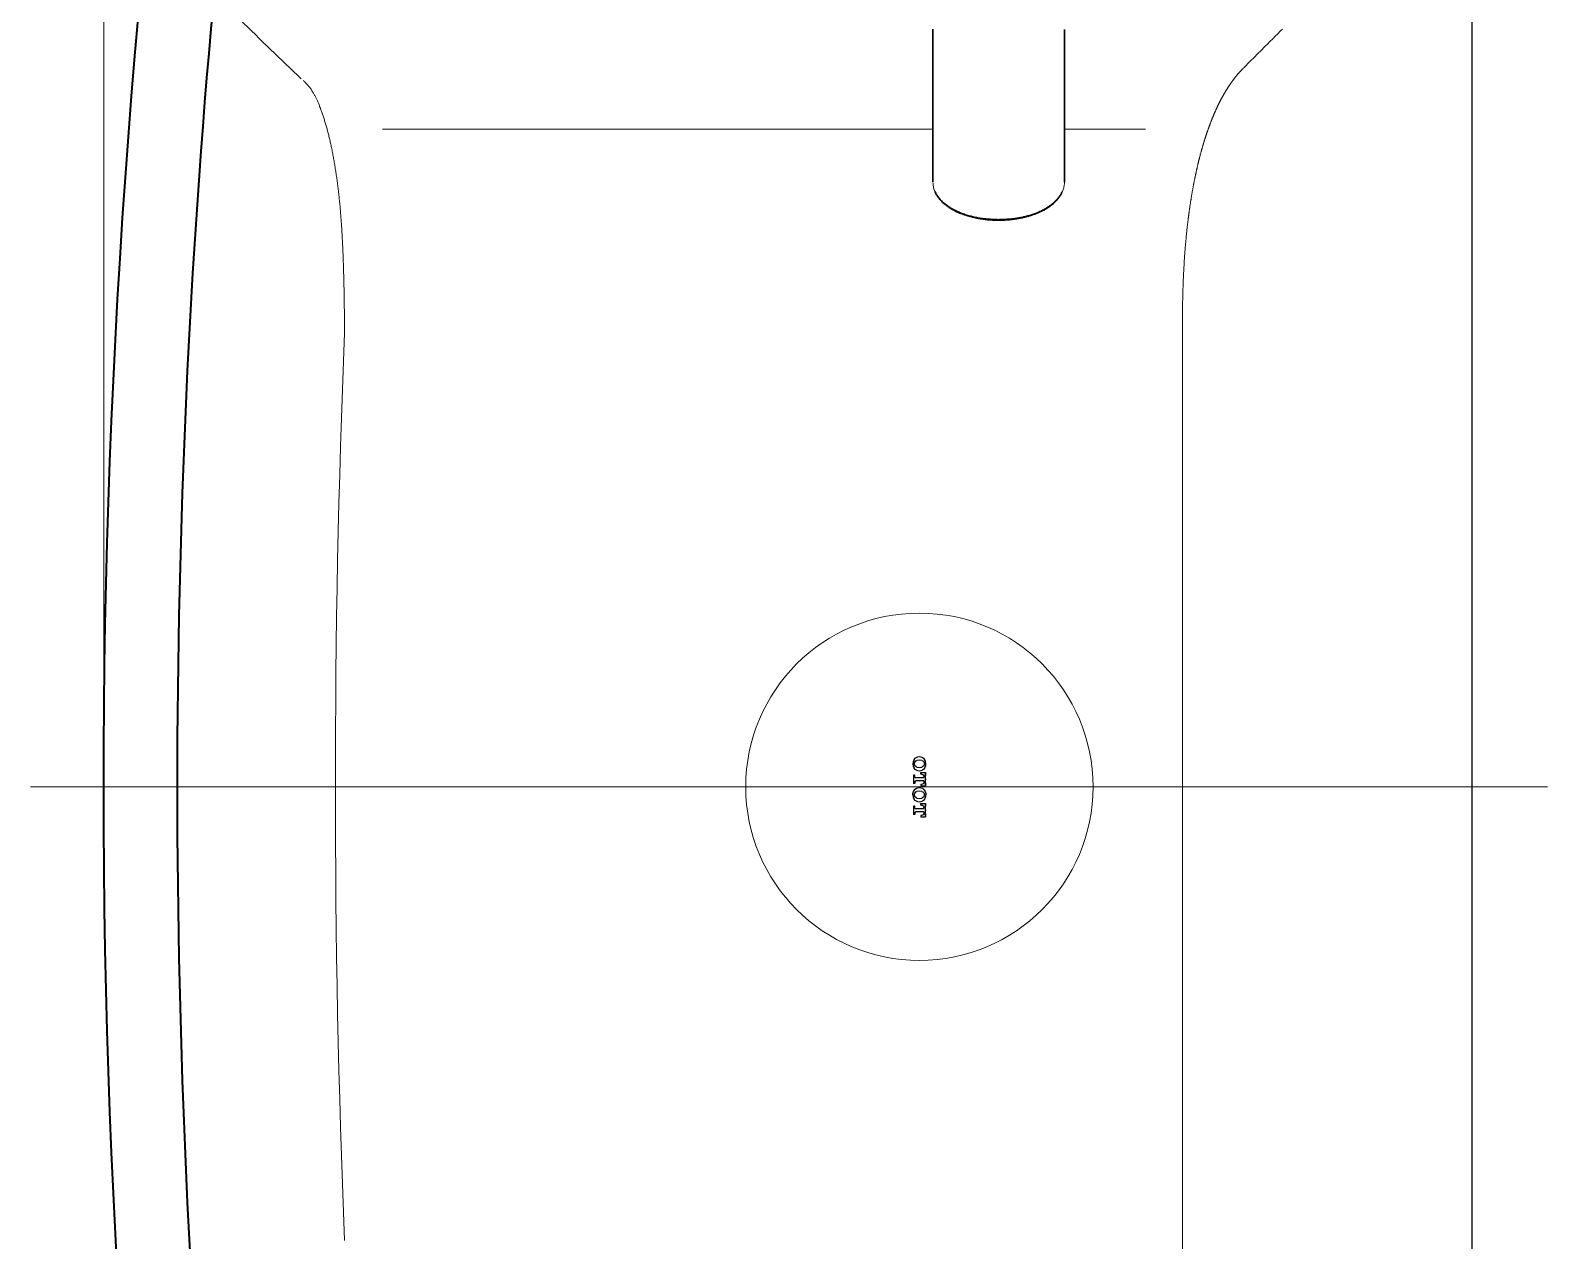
# Model space of a CAD drawing. Header units: millimetres. Extents: x -9564 to 494436, y -140371 to 4257.
# Drawn here: x 9117.9 to 9406.2, y -4278 to -4048 of the extents above; entities that cross this region are included whole.
import ezdxf

# ---------------------------------------------------------------- set-up
doc = ezdxf.new("R2010")
doc.units = ezdxf.units.MM
doc.header["$MEASUREMENT"] = 0
doc.linetypes.add('CENTER', pattern=[50.8, 31.75, -6.35, 6.35, -6.35])
for name, color, linetype, lineweight in [('BODY', 7, 'Continuous', 40), ('BODY2', 7, 'Continuous', 15), ('CENTER', 9, 'CENTER', 0), ('Dimensi', 252, 'Continuous', 9), ('FITTING', 7, 'Continuous', 13), ('FITTING2', 7, 'Continuous', 30)]:
    doc.layers.add(name, color=color, linetype=linetype, lineweight=lineweight)

# ---------------------------------------------------------------- blocks, each defined once
blk = doc.blocks.new('A$Cbe85e2cb')
for points in [[(0.24927, 0.11912), (0.24927, 0.11825)], [(0.24956, 0.11912), (0.24927, 0.11912)], [(0.24927, 0.11825), (0.25181, 0.11825)], [(0.24984, 0.11825), (0.24927, 0.11825)], [(0.24956, 0.11902), (0.24956, 0.11912)], [(0.24974, 0.12026), (0.24974, 0.12055)], [(0.25134, 0.12055), (0.24974, 0.12055)], [(0.25008, 0.12026), (0.24974, 0.12026)], [(0.25025, 0.11854), (0.25004, 0.11854)], [(0.25025, 0.11854), (0.25025, 0.12008)], [(0.25063, 0.11825), (0.25045, 0.11825)], [(0.25082, 0.11854), (0.25082, 0.12008)], [(0.25082, 0.11854), (0.25104, 0.11854)], [(0.251, 0.12026), (0.25134, 0.12026)], [(0.25181, 0.11825), (0.25124, 0.11825)], [(0.25134, 0.12026), (0.25134, 0.12055)], [(0.25152, 0.11902), (0.25152, 0.11912)], [(0.25152, 0.11912), (0.25181, 0.11912)], [(0.25181, 0.11912), (0.25181, 0.11825)], [(0.25299, 0.12057), (0.25264, 0.1204)], [(0.25264, 0.1184), (0.2531, 0.1182)], [(0.25284, 0.11989), (0.25277, 0.11933)], [(0.25277, 0.11933), (0.25284, 0.11891)], [(0.25348, 0.12065), (0.25299, 0.12057)], [(0.25419, 0.11942), (0.25412, 0.11989)], [(0.25412, 0.11891), (0.25419, 0.11942)], [(0.25515, 0.11912), (0.25515, 0.11825)], [(0.25544, 0.11912), (0.25515, 0.11912)], [(0.25515, 0.11825), (0.25769, 0.11825)], [(0.25572, 0.11825), (0.25515, 0.11825)], [(0.25544, 0.11902), (0.25544, 0.11912)], [(0.25562, 0.12026), (0.25562, 0.12055)], [(0.25722, 0.12055), (0.25562, 0.12055)], [(0.25596, 0.12026), (0.25562, 0.12026)], [(0.25614, 0.11854), (0.25592, 0.11854)], [(0.25614, 0.11854), (0.25614, 0.12008)], [(0.25651, 0.11825), (0.25633, 0.11825)], [(0.2567, 0.11854), (0.2567, 0.12008)], [(0.2567, 0.11854), (0.25692, 0.11854)], [(0.25688, 0.12026), (0.25722, 0.12026)], [(0.25769, 0.11825), (0.25712, 0.11825)], [(0.25722, 0.12026), (0.25722, 0.12055)], [(0.2574, 0.11902), (0.2574, 0.11912)], [(0.2574, 0.11912), (0.25769, 0.11912)], [(0.25769, 0.11912), (0.25769, 0.11825)], [(0.25887, 0.12056), (0.25853, 0.1204)], [(0.25853, 0.1184), (0.25898, 0.1182)], [(0.25873, 0.11989), (0.25865, 0.11936)], [(0.25865, 0.11936), (0.25873, 0.11891)], [(0.25936, 0.12065), (0.25887, 0.12056)], [(0.25974, 0.1206), (0.25936, 0.12065)], [(0.25936, 0.11815), (0.25986, 0.11824)], [(0.2602, 0.1204), (0.25974, 0.1206)], [(0.25986, 0.11824), (0.2602, 0.1184)], [(0.26007, 0.11944), (0.26, 0.11989)], [(0.26, 0.11891), (0.26007, 0.11944)], [(0.2531, 0.1182), (0.25348, 0.11815)], [(0.25898, 0.1182), (0.25936, 0.11815)]]:
    blk.add_lwpolyline(points)
for points in [[(0.25004, 0.11854, -0.414214), (0.24956, 0.11902)], [(0.25008, 0.12026, -0.414214), (0.25025, 0.12008)], [(0.25082, 0.12008, -0.414214), (0.251, 0.12026)], [(0.25152, 0.11902, -0.414214), (0.25104, 0.11854)], [(0.25264, 0.1184, -0.536567), (0.25264, 0.1204)], [(0.25284, 0.11989, -0.727923), (0.25412, 0.11989)], [(0.25412, 0.11891, -0.727923), (0.25284, 0.11891)], [(0.25348, 0.12065, -0.149074), (0.25432, 0.1204)], [(0.25432, 0.1184, -0.149074), (0.25348, 0.11815)], [(0.25432, 0.1204, -0.536567), (0.25432, 0.1184)], [(0.25592, 0.11854, -0.414214), (0.25544, 0.11902)], [(0.25596, 0.12026, -0.414214), (0.25614, 0.12008)], [(0.2567, 0.12008, -0.414214), (0.25688, 0.12026)], [(0.2574, 0.11902, -0.414214), (0.25692, 0.11854)], [(0.25853, 0.1184, -0.536567), (0.25853, 0.1204)], [(0.25873, 0.11989, -0.727923), (0.26, 0.11989)], [(0.26, 0.11891, -0.727923), (0.25873, 0.11891)], [(0.2602, 0.1204, -0.536567), (0.2602, 0.1184)]]:
    blk.add_lwpolyline(points, format="xyb")
at = {"layer": 'BODY'}
for points in [[(0.00849, 0.25572, -0.075788), (0.50151, 0.25572)], [(0.10636, 0.25357, -0.045928), (0.40364, 0.25357)]]:
    blk.add_lwpolyline(points, format="xyb", dxfattribs=at)
at = {"layer": 'BODY2'}
for points in [[(0.38954, 0.23688), (0.39024, 0.23761), (0.39093, 0.23834), (0.39163, 0.23906), (0.39233, 0.23979), (0.39303, 0.24052), (0.39373, 0.24125), (0.39443, 0.24197), (0.39513, 0.2427), (0.39583, 0.24343), (0.39653, 0.24415), (0.39723, 0.24488), (0.39793, 0.2456), (0.39863, 0.24633), (0.39933, 0.24706), (0.40002, 0.24778), (0.40072, 0.24851), (0.40142, 0.24923), (0.40212, 0.24996), (0.40282, 0.25068), (0.40352, 0.25141), (0.40422, 0.25213), (0.40492, 0.25285), (0.40562, 0.25358)], [(0.38922, 0.23649), (0.38913, 0.2364), (0.38904, 0.23631), (0.38896, 0.23623), (0.38889, 0.23615), (0.38882, 0.23608), (0.38874, 0.23601), (0.38867, 0.23594), (0.3886, 0.23587), (0.38852, 0.2358), (0.38845, 0.23574), (0.38838, 0.23567), (0.38831, 0.23561), (0.38824, 0.23555), (0.38817, 0.23549), (0.3881, 0.23543), (0.38803, 0.23537), (0.38795, 0.23531), (0.38787, 0.23526), (0.3878, 0.2352), (0.38772, 0.23514), (0.38763, 0.23508), (0.38755, 0.23502), (0.38746, 0.23496), (0.38737, 0.2349), (0.38728, 0.23485), (0.38719, 0.23479), (0.38709, 0.23473), (0.387, 0.23467), (0.38689, 0.23461), (0.38679, 0.23455), (0.38668, 0.23449), (0.38657, 0.23443), (0.38646, 0.23436), (0.38635, 0.2343), (0.38623, 0.23424), (0.38611, 0.23418), (0.38598, 0.23412), (0.38586, 0.23406), (0.38573, 0.23399), (0.3856, 0.23393), (0.38546, 0.23387), (0.38533, 0.23381), (0.38519, 0.23375), (0.38505, 0.23368), (0.3849, 0.23362), (0.38476, 0.23356), (0.38461, 0.2335), (0.38446, 0.23344), (0.3843, 0.23338), (0.38415, 0.23332), (0.38399, 0.23325), (0.38383, 0.23319), (0.38367, 0.23313), (0.3835, 0.23307), (0.38334, 0.23301), (0.38317, 0.23295), (0.383, 0.23289), (0.38283, 0.23283), (0.38265, 0.23277), (0.38248, 0.23272), (0.3823, 0.23266), (0.38212, 0.2326), (0.38194, 0.23254), (0.38175, 0.23248), (0.38157, 0.23243), (0.38138, 0.23237), (0.38119, 0.23231), (0.381, 0.23226), (0.38081, 0.2322), (0.38062, 0.23214), (0.38042, 0.23209), (0.38023, 0.23204), (0.38003, 0.23198), (0.37983, 0.23193), (0.37963, 0.23187), (0.37942, 0.23182), (0.37922, 0.23177), (0.37901, 0.23172), (0.37881, 0.23166), (0.3786, 0.23161), (0.37839, 0.23156), (0.37818, 0.23151), (0.37796, 0.23146), (0.37775, 0.23141), (0.37753, 0.23136), (0.37732, 0.23131), (0.3771, 0.23126), (0.37688, 0.23122), (0.37666, 0.23117), (0.37644, 0.23112), (0.37622, 0.23108), (0.37599, 0.23103), (0.37577, 0.23099), (0.37554, 0.23094), (0.37531, 0.2309), (0.37508, 0.23085), (0.37485, 0.23081), (0.37462, 0.23076), (0.37439, 0.23072), (0.37416, 0.23068), (0.37392, 0.23064), (0.37369, 0.2306), (0.37345, 0.23056), (0.37321, 0.23052), (0.37297, 0.23048), (0.37273, 0.23044), (0.37249, 0.2304), (0.37225, 0.23036), (0.37201, 0.23032), (0.37176, 0.23028), (0.37152, 0.23025), (0.37127, 0.23021), (0.37102, 0.23018), (0.37077, 0.23014), (0.37052, 0.23011), (0.37027, 0.23007), (0.37002, 0.23004), (0.36977, 0.23), (0.36951, 0.22997), (0.36926, 0.22994), (0.369, 0.22991), (0.36875, 0.22988), (0.36849, 0.22984), (0.36823, 0.22981), (0.36797, 0.22978), (0.36771, 0.22975), (0.36745, 0.22973), (0.36719, 0.2297), (0.36692, 0.22967), (0.36666, 0.22964), (0.36639, 0.22961), (0.36613, 0.22959), (0.36586, 0.22956), (0.36559, 0.22954), (0.36532, 0.22951), (0.36505, 0.22949), (0.36478, 0.22946), (0.36451, 0.22944), (0.36423, 0.22941), (0.36396, 0.22939), (0.36369, 0.22937), (0.36341, 0.22935), (0.36313, 0.22933), (0.36286, 0.22931), (0.36258, 0.22928), (0.3623, 0.22926), (0.36202, 0.22924), (0.36174, 0.22923), (0.36145, 0.22921), (0.36117, 0.22919), (0.36089, 0.22917), (0.3606, 0.22915), (0.36032, 0.22914), (0.36003, 0.22912), (0.35974, 0.2291), (0.35945, 0.22909), (0.35916, 0.22907), (0.35887, 0.22906), (0.35858, 0.22904), (0.35829, 0.22903), (0.358, 0.22901), (0.3577, 0.229), (0.35741, 0.22899), (0.35711, 0.22897), (0.35681, 0.22896), (0.35652, 0.22895), (0.35622, 0.22894), (0.35592, 0.22892), (0.35562, 0.22891), (0.35532, 0.2289), (0.35502, 0.22889), (0.35472, 0.22888), (0.35441, 0.22887), (0.35411, 0.22886), (0.3538, 0.22885), (0.3535, 0.22884), (0.35319, 0.22883), (0.35289, 0.22882), (0.35258, 0.22882), (0.35227, 0.22881), (0.35196, 0.2288), (0.35165, 0.22879), (0.35134, 0.22878), (0.35103, 0.22878), (0.35072, 0.22877), (0.35041, 0.22876), (0.3501, 0.22876), (0.34978, 0.22875), (0.34947, 0.22874), (0.34916, 0.22874), (0.34884, 0.22873), (0.34853, 0.22873), (0.34821, 0.22872), (0.3479, 0.22872), (0.34758, 0.22871), (0.34727, 0.22871), (0.34695, 0.2287), (0.34663, 0.2287), (0.34632, 0.22869), (0.346, 0.22869), (0.34568, 0.22868), (0.34537, 0.22868), (0.34505, 0.22868), (0.34473, 0.22867), (0.34442, 0.22867), (0.3441, 0.22867), (0.34378, 0.22867), (0.34347, 0.22866), (0.34315, 0.22866), (0.34283, 0.22866), (0.34252, 0.22866), (0.3422, 0.22866), (0.34189, 0.22866), (0.34157, 0.22865), (0.34125, 0.22865)], [(0.38, 0.22141), (0.38, 0.11684)], [(0.38, 0.09184), (0.38, 0.0764)], [(0.16447, 0.06939), (0.34553, 0.06939)], [(0.39898, 0.05042), (0.39871, 0.05069), (0.39844, 0.05096), (0.39817, 0.05123), (0.39803, 0.05137), (0.3979, 0.0515), (0.39776, 0.05164), (0.39762, 0.05178), (0.39749, 0.05191), (0.39735, 0.05205), (0.39722, 0.05218), (0.39708, 0.05232), (0.39695, 0.05245), (0.39681, 0.05259), (0.39668, 0.05272), (0.39654, 0.05286), (0.39641, 0.05299), (0.39627, 0.05313), (0.39614, 0.05326), (0.39601, 0.05339), (0.39587, 0.05353), (0.39574, 0.05366), (0.3956, 0.0538), (0.39547, 0.05393), (0.39534, 0.05406), (0.3952, 0.0542), (0.39507, 0.05433), (0.39493, 0.05447), (0.3948, 0.0546), (0.39467, 0.05473), (0.39453, 0.05487), (0.3944, 0.055), (0.39427, 0.05513), (0.39414, 0.05526), (0.394, 0.0554), (0.39387, 0.05553), (0.39374, 0.05566), (0.3936, 0.0558), (0.39347, 0.05593), (0.39334, 0.05606), (0.39321, 0.05619), (0.39308, 0.05632), (0.39294, 0.05646), (0.39281, 0.05659), (0.39268, 0.05672), (0.39255, 0.05685), (0.39242, 0.05698), (0.39229, 0.05711), (0.39215, 0.05725), (0.39202, 0.05738), (0.39189, 0.05751), (0.39176, 0.05764), (0.39163, 0.05777), (0.3916, 0.0578), (0.39159, 0.05781), (0.39159, 0.05781), (0.39158, 0.05782), (0.39158, 0.05782), (0.39157, 0.05783), (0.39157, 0.05783), (0.39156, 0.05784), (0.39156, 0.05784), (0.39155, 0.05785), (0.39154, 0.05786), (0.39153, 0.05787), (0.39152, 0.05788), (0.39151, 0.05789), (0.3915, 0.0579), (0.39149, 0.05791), (0.39148, 0.05792), (0.39144, 0.05796), (0.39139, 0.05801), (0.39135, 0.05805), (0.3913, 0.05809), (0.39126, 0.05814), (0.39121, 0.05818), (0.39117, 0.05822), (0.39112, 0.05826), (0.39108, 0.05831), (0.39103, 0.05835), (0.39099, 0.05839), (0.39094, 0.05843), (0.39089, 0.05847), (0.39085, 0.05852), (0.3908, 0.05856), (0.39075, 0.0586), (0.39071, 0.05864), (0.39066, 0.05868), (0.39061, 0.05872), (0.39057, 0.05876), (0.39052, 0.05881), (0.39047, 0.05885), (0.39042, 0.05889), (0.39038, 0.05893), (0.39033, 0.05897), (0.39028, 0.05901), (0.39023, 0.05905), (0.39018, 0.05909), (0.39013, 0.05913), (0.39008, 0.05917), (0.39003, 0.05921), (0.38999, 0.05925), (0.38994, 0.05929), (0.38989, 0.05933), (0.38984, 0.05937), (0.38979, 0.05941), (0.38974, 0.05945), (0.38969, 0.05948), (0.38964, 0.05952), (0.38959, 0.05956), (0.38954, 0.0596), (0.38948, 0.05964), (0.38943, 0.05968), (0.38938, 0.05972), (0.38933, 0.05976), (0.38928, 0.05979), (0.38923, 0.05983), (0.38918, 0.05987), (0.38912, 0.05991), (0.38907, 0.05995), (0.38902, 0.05998), (0.38897, 0.06002), (0.38892, 0.06006), (0.38886, 0.0601), (0.38881, 0.06013), (0.38876, 0.06017), (0.3887, 0.06021), (0.38865, 0.06025), (0.3886, 0.06028), (0.38854, 0.06032), (0.38849, 0.06036), (0.38844, 0.06039), (0.38838, 0.06043), (0.38833, 0.06047), (0.38827, 0.0605), (0.38822, 0.06054), (0.38816, 0.06057), (0.38811, 0.06061), (0.38805, 0.06065), (0.388, 0.06068), (0.38794, 0.06072), (0.38789, 0.06075), (0.38783, 0.06079), (0.38778, 0.06083), (0.38772, 0.06086), (0.38766, 0.0609), (0.38761, 0.06093), (0.38755, 0.06097), (0.38749, 0.061), (0.38744, 0.06104), (0.38738, 0.06107), (0.38732, 0.06111), (0.38727, 0.06114), (0.38721, 0.06118), (0.38715, 0.06121), (0.38709, 0.06125), (0.38704, 0.06128), (0.38698, 0.06131), (0.38692, 0.06135), (0.38686, 0.06138), (0.3868, 0.06142), (0.38674, 0.06145), (0.38669, 0.06149), (0.38663, 0.06152), (0.38657, 0.06155), (0.38651, 0.06159), (0.38645, 0.06162), (0.38639, 0.06165), (0.38633, 0.06169), (0.38627, 0.06172), (0.38621, 0.06175), (0.38615, 0.06179), (0.38609, 0.06182), (0.38603, 0.06185), (0.38597, 0.06189), (0.38591, 0.06192), (0.38585, 0.06195), (0.38579, 0.06199), (0.38573, 0.06202), (0.38566, 0.06205), (0.3856, 0.06208), (0.38554, 0.06212), (0.38548, 0.06215), (0.38542, 0.06218), (0.38535, 0.06221), (0.38529, 0.06224), (0.38523, 0.06228), (0.38517, 0.06231), (0.3851, 0.06234), (0.38504, 0.06237), (0.38498, 0.0624), (0.38491, 0.06244), (0.38485, 0.06247), (0.38479, 0.0625), (0.38472, 0.06253), (0.38466, 0.06256), (0.3846, 0.06259), (0.38453, 0.06262), (0.38447, 0.06266), (0.3844, 0.06269), (0.38434, 0.06272), (0.38427, 0.06275), (0.38421, 0.06278), (0.38414, 0.06281), (0.38408, 0.06284), (0.38401, 0.06287), (0.38395, 0.0629), (0.38388, 0.06293), (0.38382, 0.06296), (0.38375, 0.06299), (0.38368, 0.06302), (0.38362, 0.06305), (0.38355, 0.06308), (0.38348, 0.06311), (0.38342, 0.06314), (0.38335, 0.06317), (0.38328, 0.0632), (0.38322, 0.06323), (0.38315, 0.06326), (0.38308, 0.06329), (0.38301, 0.06332), (0.38295, 0.06335), (0.38288, 0.06338), (0.38281, 0.06341), (0.38274, 0.06344), (0.38267, 0.06347), (0.3826, 0.0635), (0.38253, 0.06353), (0.38247, 0.06356), (0.3824, 0.06358), (0.38233, 0.06361), (0.38226, 0.06364), (0.38219, 0.06367), (0.38212, 0.0637), (0.38205, 0.06373), (0.38198, 0.06376), (0.38191, 0.06378), (0.38184, 0.06381), (0.38177, 0.06384), (0.3817, 0.06387), (0.38163, 0.0639), (0.38155, 0.06393), (0.38148, 0.06395), (0.38141, 0.06398), (0.38134, 0.06401), (0.38127, 0.06404), (0.3812, 0.06406), (0.38113, 0.06409), (0.38105, 0.06412), (0.38098, 0.06415), (0.38091, 0.06417), (0.38084, 0.0642), (0.38076, 0.06423), (0.38069, 0.06426), (0.38062, 0.06428), (0.38054, 0.06431), (0.38047, 0.06434), (0.3804, 0.06436), (0.38032, 0.06439), (0.38025, 0.06442), (0.38018, 0.06444), (0.3801, 0.06447), (0.38003, 0.0645), (0.37995, 0.06452), (0.37988, 0.06455), (0.37981, 0.06458), (0.37973, 0.0646), (0.37966, 0.06463), (0.37958, 0.06466), (0.3795, 0.06468), (0.37943, 0.06471), (0.37935, 0.06473), (0.37928, 0.06476), (0.3792, 0.06478), (0.37913, 0.06481), (0.37905, 0.06484), (0.37897, 0.06486), (0.3789, 0.06489), (0.37882, 0.06491), (0.37874, 0.06494), (0.37867, 0.06496), (0.37859, 0.06499), (0.37851, 0.06501), (0.37844, 0.06504), (0.37836, 0.06506), (0.37828, 0.06509), (0.3782, 0.06511), (0.37812, 0.06514), (0.37805, 0.06516), (0.37797, 0.06519), (0.37789, 0.06521), (0.37781, 0.06524), (0.37773, 0.06526), (0.37765, 0.06529), (0.37757, 0.06531), (0.3775, 0.06533), (0.37742, 0.06536), (0.37734, 0.06538), (0.37726, 0.06541), (0.37718, 0.06543), (0.3771, 0.06545), (0.37702, 0.06548), (0.37694, 0.0655), (0.37686, 0.06553), (0.37678, 0.06555), (0.3767, 0.06557), (0.37661, 0.0656), (0.37653, 0.06562), (0.37645, 0.06564), (0.37637, 0.06567), (0.37629, 0.06569), (0.37621, 0.06571), (0.37613, 0.06574), (0.37605, 0.06576), (0.37596, 0.06578), (0.37588, 0.0658), (0.3758, 0.06583), (0.37572, 0.06585), (0.37563, 0.06587), (0.37555, 0.06589), (0.37547, 0.06592), (0.37539, 0.06594), (0.3753, 0.06596), (0.37522, 0.06598), (0.37514, 0.06601), (0.37505, 0.06603), (0.37497, 0.06605), (0.37489, 0.06607), (0.3748, 0.06609), (0.37472, 0.06612), (0.37463, 0.06614), (0.37455, 0.06616), (0.37446, 0.06618), (0.37438, 0.0662), (0.37429, 0.06622), (0.37421, 0.06625), (0.37412, 0.06627), (0.37404, 0.06629), (0.37395, 0.06631), (0.37387, 0.06633), (0.37378, 0.06635), (0.3737, 0.06637), (0.37361, 0.06639), (0.37353, 0.06641), (0.37344, 0.06643), (0.37335, 0.06646), (0.37327, 0.06648), (0.37318, 0.0665), (0.37309, 0.06652), (0.37301, 0.06654), (0.37292, 0.06656), (0.37283, 0.06658), (0.37274, 0.0666), (0.37266, 0.06662), (0.37257, 0.06664), (0.37248, 0.06666), (0.37239, 0.06668), (0.37231, 0.0667), (0.37222, 0.06672), (0.37213, 0.06674), (0.37204, 0.06676), (0.37195, 0.06678), (0.37186, 0.0668), (0.37178, 0.06682), (0.37169, 0.06683), (0.3716, 0.06685), (0.37151, 0.06687), (0.37142, 0.06689), (0.37133, 0.06691), (0.37124, 0.06693), (0.37115, 0.06695), (0.37106, 0.06697), (0.37097, 0.06699), (0.37088, 0.06701), (0.37079, 0.06702), (0.3707, 0.06704), (0.37061, 0.06706), (0.37052, 0.06708), (0.37043, 0.0671), (0.37034, 0.06712), (0.37025, 0.06713), (0.37016, 0.06715), (0.37007, 0.06717), (0.36997, 0.06719), (0.36988, 0.06721), (0.36979, 0.06722), (0.3697, 0.06724), (0.36961, 0.06726), (0.36952, 0.06728), (0.36942, 0.06729), (0.36933, 0.06731), (0.36924, 0.06733), (0.36915, 0.06735), (0.36905, 0.06736), (0.36896, 0.06738), (0.36887, 0.0674), (0.36878, 0.06741), (0.36868, 0.06743), (0.36859, 0.06745), (0.3685, 0.06746), (0.3684, 0.06748), (0.36831, 0.0675), (0.36822, 0.06751), (0.36812, 0.06753), (0.36803, 0.06755), (0.36794, 0.06756), (0.36784, 0.06758), (0.36775, 0.0676), (0.36765, 0.06761), (0.36756, 0.06763), (0.36746, 0.06764), (0.36737, 0.06766), (0.36727, 0.06768), (0.36718, 0.06769), (0.36708, 0.06771), (0.36699, 0.06772), (0.36689, 0.06774), (0.3668, 0.06775), (0.3667, 0.06777), (0.36661, 0.06778), (0.36651, 0.0678), (0.36642, 0.06782), (0.36632, 0.06783), (0.36622, 0.06785), (0.36613, 0.06786), (0.36603, 0.06787), (0.36594, 0.06789), (0.36584, 0.0679), (0.36574, 0.06792), (0.36565, 0.06793), (0.36555, 0.06795), (0.36545, 0.06796), (0.36536, 0.06798), (0.36526, 0.06799), (0.36516, 0.06801), (0.36506, 0.06802), (0.36497, 0.06803), (0.36487, 0.06805), (0.36477, 0.06806), (0.36467, 0.06808), (0.36458, 0.06809), (0.36448, 0.0681), (0.36438, 0.06812), (0.36428, 0.06813), (0.36418, 0.06814), (0.36409, 0.06816), (0.36399, 0.06817), (0.36389, 0.06818), (0.36379, 0.0682), (0.36369, 0.06821), (0.36359, 0.06822), (0.36349, 0.06823), (0.3634, 0.06825), (0.3633, 0.06826), (0.3632, 0.06827), (0.3631, 0.06829), (0.363, 0.0683), (0.3629, 0.06831), (0.3628, 0.06832), (0.3627, 0.06834), (0.3626, 0.06835), (0.3625, 0.06836), (0.3624, 0.06837), (0.3623, 0.06838), (0.3622, 0.0684), (0.3621, 0.06841), (0.362, 0.06842), (0.3619, 0.06843), (0.3618, 0.06844), (0.3617, 0.06845), (0.3615, 0.06848), (0.36129, 0.0685), (0.36109, 0.06852), (0.36089, 0.06855), (0.36069, 0.06857), (0.36048, 0.06859), (0.36028, 0.06861), (0.36008, 0.06863), (0.35987, 0.06865), (0.35967, 0.06867), (0.35946, 0.06869), (0.35926, 0.06871), (0.35905, 0.06873), (0.35884, 0.06875), (0.35864, 0.06877), (0.35843, 0.06879), (0.35822, 0.06881), (0.35802, 0.06882), (0.35781, 0.06884), (0.3576, 0.06886), (0.35739, 0.06888), (0.35718, 0.06889), (0.35698, 0.06891), (0.35677, 0.06893), (0.35656, 0.06894), (0.35635, 0.06896), (0.35614, 0.06897), (0.35593, 0.06899), (0.35572, 0.069), (0.35551, 0.06902), (0.35529, 0.06903), (0.35508, 0.06905), (0.35487, 0.06906), (0.35466, 0.06907), (0.35445, 0.06909), (0.35423, 0.0691), (0.35402, 0.06911), (0.35381, 0.06913), (0.3536, 0.06914), (0.35338, 0.06915), (0.35317, 0.06916), (0.35295, 0.06917), (0.35274, 0.06918), (0.35252, 0.06919), (0.35231, 0.0692), (0.35209, 0.06921), (0.35188, 0.06922), (0.35166, 0.06923), (0.35145, 0.06924), (0.35123, 0.06925), (0.35102, 0.06926), (0.3508, 0.06927), (0.35058, 0.06928), (0.35037, 0.06929), (0.35015, 0.06929), (0.34993, 0.0693), (0.34971, 0.06931), (0.3495, 0.06931), (0.34928, 0.06932), (0.34906, 0.06933), (0.34884, 0.06933), (0.34862, 0.06934), (0.3484, 0.06934), (0.34818, 0.06935), (0.34796, 0.06935), (0.34774, 0.06936), (0.34752, 0.06936), (0.3473, 0.06937), (0.34708, 0.06937), (0.34686, 0.06938), (0.34664, 0.06938), (0.34642, 0.06938), (0.3462, 0.06939), (0.34598, 0.06939), (0.34576, 0.06939), (0.34553, 0.06939)]]:
    blk.add_lwpolyline(points, dxfattribs=at)
blk.add_lwpolyline([(0.16875, 0.22865, -0.020245), (0.34125, 0.22865)], format="xyb", dxfattribs=at)
at = {"layer": 'CENTER'}
blk.add_lwpolyline([(0.255, 0), (0.255, 0.28836)], dxfattribs=at)
at = {"layer": 'Dimensi'}
blk.add_lwpolyline([(0.265, 0.2744), (0.63173, 0.2744)], dxfattribs=at)
at = {"layer": 'FITTING'}
for points in [[(0.36268, 0.10434), (0.36268, 0.10449), (0.36267, 0.10465), (0.36267, 0.10481), (0.36268, 0.10496), (0.36268, 0.10512), (0.36269, 0.10528), (0.3627, 0.10544), (0.36271, 0.10559), (0.36272, 0.10575), (0.36273, 0.10591), (0.36274, 0.10606), (0.36276, 0.10622), (0.36277, 0.10637), (0.36279, 0.10653), (0.3628, 0.10669), (0.36282, 0.10684), (0.36284, 0.107), (0.36286, 0.10715), (0.36288, 0.10731), (0.3629, 0.10746), (0.36293, 0.10762), (0.36295, 0.10777), (0.36298, 0.10793), (0.363, 0.10808), (0.36303, 0.10824), (0.36306, 0.10839), (0.36309, 0.10854), (0.36313, 0.1087), (0.36316, 0.10885), (0.36319, 0.109), (0.36323, 0.10916), (0.36327, 0.10931), (0.36331, 0.10946), (0.36335, 0.10961), (0.36339, 0.10976), (0.36343, 0.10991), (0.36347, 0.11007), (0.36352, 0.11022), (0.36356, 0.11036), (0.36361, 0.11051), (0.36366, 0.11066), (0.3637, 0.11081), (0.36376, 0.11096), (0.36381, 0.11111), (0.36386, 0.11125), (0.36392, 0.1114), (0.36397, 0.11155), (0.36403, 0.11169), (0.36409, 0.11184), (0.36415, 0.11198), (0.36421, 0.11212), (0.36428, 0.11226), (0.36434, 0.11241), (0.36441, 0.11255), (0.36448, 0.11269), (0.36455, 0.11282), (0.36463, 0.11296), (0.3647, 0.1131), (0.36478, 0.11323), (0.36486, 0.11337), (0.36494, 0.1135), (0.36502, 0.11363), (0.3651, 0.11376), (0.36519, 0.11389), (0.36528, 0.11402), (0.36537, 0.11415), (0.36546, 0.11427), (0.36556, 0.1144), (0.36565, 0.11452), (0.36575, 0.11464), (0.36585, 0.11476), (0.36595, 0.11487), (0.36606, 0.11498), (0.36617, 0.1151), (0.36628, 0.1152), (0.36639, 0.11531), (0.3665, 0.11541), (0.36662, 0.11551), (0.36674, 0.11561), (0.36686, 0.1157), (0.36699, 0.11579), (0.36711, 0.11588), (0.36724, 0.11597), (0.36737, 0.11605), (0.3675, 0.11613), (0.36764, 0.11621), (0.36777, 0.11628), (0.36791, 0.11635), (0.36805, 0.1164)], [(0.36283, 0.10434), (0.36284, 0.10456), (0.36285, 0.10478), (0.36285, 0.105), (0.36286, 0.10522), (0.36287, 0.10544), (0.36289, 0.10566), (0.3629, 0.10588), (0.36291, 0.1061), (0.36293, 0.10632), (0.36295, 0.10654), (0.36297, 0.10676), (0.36299, 0.10698), (0.36302, 0.1072), (0.36304, 0.10742), (0.36308, 0.10763), (0.36311, 0.10785), (0.36315, 0.10807), (0.36319, 0.10828), (0.36323, 0.1085), (0.36327, 0.10872), (0.36332, 0.10893), (0.36337, 0.10915), (0.36342, 0.10936), (0.36347, 0.10957), (0.36353, 0.10979), (0.36359, 0.11), (0.36365, 0.11021), (0.36371, 0.11042), (0.36378, 0.11063), (0.36385, 0.11084), (0.36392, 0.11105), (0.364, 0.11125), (0.36407, 0.11146), (0.36416, 0.11166), (0.36424, 0.11186), (0.36433, 0.11206), (0.36442, 0.11226), (0.36451, 0.11246), (0.36461, 0.11266), (0.36471, 0.11285), (0.36481, 0.11305), (0.36492, 0.11324), (0.36503, 0.11343), (0.36514, 0.11361), (0.36526, 0.1138), (0.36538, 0.11398), (0.3655, 0.11415), (0.36563, 0.11433), (0.36577, 0.1145), (0.3659, 0.11467), (0.36604, 0.11484), (0.36619, 0.115), (0.36634, 0.11515), (0.36649, 0.11531), (0.36665, 0.11545), (0.36681, 0.11559), (0.36698, 0.11573), (0.36715, 0.11586), (0.36732, 0.11599), (0.3675, 0.1161), (0.36768, 0.11621), (0.36787, 0.11632), (0.36806, 0.11641), (0.36825, 0.1165), (0.36844, 0.11658), (0.36864, 0.11664), (0.36885, 0.11669), (0.36905, 0.11673), (0.36926, 0.11676), (0.36947, 0.11678), (0.36968, 0.1168)], [(0.36283, 0.10434), (0.36284, 0.10456), (0.36285, 0.10478), (0.36285, 0.105), (0.36286, 0.10522), (0.36287, 0.10544), (0.36289, 0.10566), (0.3629, 0.10588), (0.36291, 0.1061), (0.36293, 0.10632), (0.36295, 0.10654), (0.36297, 0.10676), (0.36299, 0.10698), (0.36302, 0.1072), (0.36304, 0.10742), (0.36308, 0.10763), (0.36311, 0.10785), (0.36315, 0.10807), (0.36319, 0.10828), (0.36323, 0.1085), (0.36327, 0.10872), (0.36332, 0.10893), (0.36337, 0.10915), (0.36342, 0.10936), (0.36347, 0.10957), (0.36353, 0.10979), (0.36359, 0.11), (0.36365, 0.11021), (0.36371, 0.11042), (0.36378, 0.11063), (0.36385, 0.11084), (0.36392, 0.11105), (0.364, 0.11125), (0.36407, 0.11146), (0.36416, 0.11166), (0.36424, 0.11186), (0.36433, 0.11206), (0.36442, 0.11226), (0.36451, 0.11246), (0.36461, 0.11266), (0.36471, 0.11285), (0.36481, 0.11305), (0.36492, 0.11324), (0.36503, 0.11343), (0.36514, 0.11361), (0.36526, 0.1138), (0.36538, 0.11398), (0.3655, 0.11415), (0.36563, 0.11433), (0.36577, 0.1145), (0.3659, 0.11467), (0.36604, 0.11484), (0.36619, 0.115), (0.36634, 0.11515), (0.36649, 0.11531), (0.36665, 0.11545), (0.36681, 0.11559), (0.36698, 0.11573), (0.36715, 0.11586), (0.36732, 0.11599), (0.3675, 0.1161), (0.36768, 0.11621), (0.36787, 0.11632), (0.36806, 0.11641), (0.36825, 0.1165), (0.36844, 0.11658), (0.36864, 0.11664), (0.36885, 0.11669), (0.36905, 0.11673), (0.36926, 0.11676), (0.36947, 0.11678), (0.36968, 0.1168)], [(0.36795, 0.09233), (0.36781, 0.09239), (0.36767, 0.09245), (0.36754, 0.09252), (0.3674, 0.0926), (0.36727, 0.09268), (0.36715, 0.09277), (0.36702, 0.09285), (0.3669, 0.09294), (0.36678, 0.09304), (0.36666, 0.09313), (0.36654, 0.09323), (0.36643, 0.09333), (0.36631, 0.09344), (0.3662, 0.09354), (0.3661, 0.09365), (0.36599, 0.09376), (0.36589, 0.09388), (0.36579, 0.09399), (0.36569, 0.09411), (0.36559, 0.09423), (0.3655, 0.09435), (0.36541, 0.09448), (0.36532, 0.0946), (0.36523, 0.09473), (0.36514, 0.09485), (0.36506, 0.09498), (0.36497, 0.09511), (0.36489, 0.09524), (0.36482, 0.09538), (0.36474, 0.09551), (0.36466, 0.09565), (0.36459, 0.09578), (0.36452, 0.09592), (0.36445, 0.09606), (0.36438, 0.0962), (0.36431, 0.09634), (0.36425, 0.09648), (0.36419, 0.09662), (0.36412, 0.09676), (0.36406, 0.0969), (0.36401, 0.09705), (0.36395, 0.09719), (0.36389, 0.09733), (0.36384, 0.09748), (0.36379, 0.09763), (0.36374, 0.09777), (0.36369, 0.09792), (0.36364, 0.09807), (0.36359, 0.09821), (0.36354, 0.09836), (0.3635, 0.09851), (0.36346, 0.09866), (0.36341, 0.09881), (0.36337, 0.09896), (0.36333, 0.09911), (0.3633, 0.09926), (0.36326, 0.09941), (0.36322, 0.09956), (0.36319, 0.09971), (0.36315, 0.09986), (0.36312, 0.10001), (0.36309, 0.10017), (0.36306, 0.10032), (0.36303, 0.10047), (0.363, 0.10062), (0.36297, 0.10078), (0.36295, 0.10093), (0.36292, 0.10108), (0.3629, 0.10124), (0.36288, 0.10139), (0.36286, 0.10155), (0.36284, 0.1017), (0.36282, 0.10185), (0.3628, 0.10201), (0.36278, 0.10216), (0.36277, 0.10232), (0.36276, 0.10247), (0.36274, 0.10263), (0.36273, 0.10278), (0.36272, 0.10294), (0.36271, 0.10309), (0.3627, 0.10325), (0.36269, 0.10341), (0.36268, 0.10356), (0.36267, 0.10372), (0.36267, 0.10387), (0.36267, 0.10403), (0.36267, 0.10418), (0.36268, 0.10434)], [(0.36991, 0.09184), (0.36973, 0.09184), (0.36954, 0.09185), (0.36936, 0.09188), (0.36918, 0.0919), (0.36901, 0.09194), (0.36883, 0.09198), (0.36865, 0.09203), (0.36848, 0.09209), (0.36831, 0.09215), (0.36814, 0.09222), (0.36797, 0.0923), (0.36781, 0.09239), (0.36765, 0.09248), (0.36749, 0.09258), (0.36734, 0.09268), (0.36718, 0.09278), (0.36704, 0.0929), (0.36689, 0.09301), (0.36675, 0.09313), (0.36661, 0.09326), (0.36647, 0.09339), (0.36634, 0.09352), (0.36621, 0.09366), (0.36608, 0.09379), (0.36596, 0.09394), (0.36584, 0.09408), (0.36572, 0.09423), (0.36561, 0.09438), (0.3655, 0.09453), (0.36539, 0.09469), (0.36528, 0.09484), (0.36518, 0.095), (0.36508, 0.09517), (0.36498, 0.09533), (0.36489, 0.09549), (0.36479, 0.09566), (0.3647, 0.09583), (0.36462, 0.096), (0.36453, 0.09617), (0.36445, 0.09634), (0.36437, 0.09651), (0.36429, 0.09668), (0.36422, 0.09686), (0.36415, 0.09704), (0.36408, 0.09721), (0.36401, 0.09739), (0.36394, 0.09757), (0.36388, 0.09775), (0.36382, 0.09793), (0.36376, 0.09811), (0.3637, 0.0983), (0.36364, 0.09848), (0.36359, 0.09866), (0.36354, 0.09885), (0.36349, 0.09903), (0.36344, 0.09922), (0.3634, 0.0994), (0.36335, 0.09959), (0.36331, 0.09977), (0.36327, 0.09996), (0.36323, 0.10015), (0.3632, 0.10034), (0.36316, 0.10052), (0.36313, 0.10071), (0.3631, 0.1009), (0.36307, 0.10109), (0.36304, 0.10128), (0.36302, 0.10147), (0.36299, 0.10166), (0.36297, 0.10185), (0.36296, 0.10204), (0.36294, 0.10223), (0.36292, 0.10242), (0.36291, 0.10261), (0.3629, 0.1028), (0.36289, 0.103), (0.36288, 0.10319), (0.36287, 0.10338), (0.36286, 0.10357), (0.36285, 0.10376), (0.36284, 0.10395), (0.36284, 0.10415), (0.36283, 0.10434)], [(0.36991, 0.09184), (0.36973, 0.09184), (0.36954, 0.09185), (0.36936, 0.09188), (0.36918, 0.0919), (0.36901, 0.09194), (0.36883, 0.09198), (0.36865, 0.09203), (0.36848, 0.09209), (0.36831, 0.09215), (0.36814, 0.09222), (0.36797, 0.0923), (0.36781, 0.09239), (0.36765, 0.09248), (0.36749, 0.09258), (0.36734, 0.09268), (0.36718, 0.09278), (0.36704, 0.0929), (0.36689, 0.09301), (0.36675, 0.09313), (0.36661, 0.09326), (0.36647, 0.09339), (0.36634, 0.09352), (0.36621, 0.09366), (0.36608, 0.09379), (0.36596, 0.09394), (0.36584, 0.09408), (0.36572, 0.09423), (0.36561, 0.09438), (0.3655, 0.09453), (0.36539, 0.09469), (0.36528, 0.09484), (0.36518, 0.095), (0.36508, 0.09517), (0.36498, 0.09533), (0.36489, 0.09549), (0.36479, 0.09566), (0.3647, 0.09583), (0.36462, 0.096), (0.36453, 0.09617), (0.36445, 0.09634), (0.36437, 0.09651), (0.36429, 0.09668), (0.36422, 0.09686), (0.36415, 0.09704), (0.36408, 0.09721), (0.36401, 0.09739), (0.36394, 0.09757), (0.36388, 0.09775), (0.36382, 0.09793), (0.36376, 0.09811), (0.3637, 0.0983), (0.36364, 0.09848), (0.36359, 0.09866), (0.36354, 0.09885), (0.36349, 0.09903), (0.36344, 0.09922), (0.3634, 0.0994), (0.36335, 0.09959), (0.36331, 0.09977), (0.36327, 0.09996), (0.36323, 0.10015), (0.3632, 0.10034), (0.36316, 0.10052), (0.36313, 0.10071), (0.3631, 0.1009), (0.36307, 0.10109), (0.36304, 0.10128), (0.36302, 0.10147), (0.36299, 0.10166), (0.36297, 0.10185), (0.36296, 0.10204), (0.36294, 0.10223), (0.36292, 0.10242), (0.36291, 0.10261), (0.3629, 0.1028), (0.36289, 0.103), (0.36288, 0.10319), (0.36287, 0.10338), (0.36286, 0.10357), (0.36285, 0.10376), (0.36284, 0.10395), (0.36284, 0.10415), (0.36283, 0.10434)]]:
    blk.add_lwpolyline(points, dxfattribs=at)
blk.add_circle((0.255, 0.1194), 0.033, dxfattribs=at)
at = {"layer": 'FITTING2'}
for points in [[(0.36268, 0.10434), (0.36268, 0.10449), (0.36267, 0.10465), (0.36267, 0.10481), (0.36268, 0.10496), (0.36268, 0.10512), (0.36269, 0.10528), (0.3627, 0.10544), (0.36271, 0.10559), (0.36272, 0.10575), (0.36273, 0.10591), (0.36274, 0.10606), (0.36276, 0.10622), (0.36277, 0.10637), (0.36279, 0.10653), (0.3628, 0.10669), (0.36282, 0.10684), (0.36284, 0.107), (0.36286, 0.10715), (0.36288, 0.10731), (0.3629, 0.10746), (0.36293, 0.10762), (0.36295, 0.10777), (0.36298, 0.10793), (0.363, 0.10808), (0.36303, 0.10824), (0.36306, 0.10839), (0.36309, 0.10854), (0.36313, 0.1087), (0.36316, 0.10885), (0.36319, 0.109), (0.36323, 0.10916), (0.36327, 0.10931), (0.36331, 0.10946), (0.36335, 0.10961), (0.36339, 0.10976), (0.36343, 0.10991), (0.36347, 0.11007), (0.36352, 0.11022), (0.36356, 0.11036), (0.36361, 0.11051), (0.36366, 0.11066), (0.3637, 0.11081), (0.36376, 0.11096), (0.36381, 0.11111), (0.36386, 0.11125), (0.36392, 0.1114), (0.36397, 0.11155), (0.36403, 0.11169), (0.36409, 0.11184), (0.36415, 0.11198), (0.36421, 0.11212), (0.36428, 0.11226), (0.36434, 0.11241), (0.36441, 0.11255), (0.36448, 0.11269), (0.36455, 0.11282), (0.36463, 0.11296), (0.3647, 0.1131), (0.36478, 0.11323), (0.36486, 0.11337), (0.36494, 0.1135), (0.36502, 0.11363), (0.3651, 0.11376), (0.36519, 0.11389), (0.36528, 0.11402), (0.36537, 0.11415), (0.36546, 0.11427), (0.36556, 0.1144), (0.36565, 0.11452), (0.36575, 0.11464), (0.36585, 0.11476), (0.36595, 0.11487), (0.36606, 0.11498), (0.36617, 0.1151), (0.36628, 0.1152), (0.36639, 0.11531), (0.3665, 0.11541), (0.36662, 0.11551), (0.36674, 0.11561), (0.36686, 0.1157), (0.36699, 0.11579), (0.36711, 0.11588), (0.36724, 0.11597), (0.36737, 0.11605), (0.3675, 0.11613), (0.36764, 0.11621), (0.36777, 0.11628), (0.36791, 0.11635), (0.36805, 0.1164)], [(0.36992, 0.11684), (0.37018, 0.11684), (0.37045, 0.11684), (0.37072, 0.11684), (0.37099, 0.11684), (0.37126, 0.11684), (0.37153, 0.11684), (0.37181, 0.11684), (0.37208, 0.11684), (0.37236, 0.11684), (0.37264, 0.11684), (0.37293, 0.11684), (0.37321, 0.11684), (0.3735, 0.11684), (0.37379, 0.11684), (0.37408, 0.11684), (0.37437, 0.11684), (0.37466, 0.11684), (0.37495, 0.11684), (0.37525, 0.11684), (0.37555, 0.11684), (0.37584, 0.11684), (0.37614, 0.11684), (0.37644, 0.11684), (0.37675, 0.11684), (0.37705, 0.11684), (0.37735, 0.11684), (0.37766, 0.11684), (0.37797, 0.11684), (0.37828, 0.11684), (0.37859, 0.11684), (0.3789, 0.11684), (0.37921, 0.11684), (0.37952, 0.11684), (0.37984, 0.11684), (0.38015, 0.11684), (0.38047, 0.11684), (0.38079, 0.11684), (0.38111, 0.11684), (0.38143, 0.11684), (0.38175, 0.11684), (0.38207, 0.11684), (0.38239, 0.11684), (0.38272, 0.11684), (0.38304, 0.11684), (0.38337, 0.11684), (0.38369, 0.11684), (0.38402, 0.11684), (0.38435, 0.11684), (0.38468, 0.11684), (0.38501, 0.11684), (0.38534, 0.11684), (0.38567, 0.11684), (0.386, 0.11684), (0.38634, 0.11684), (0.38667, 0.11684), (0.38701, 0.11684), (0.38734, 0.11684), (0.38768, 0.11684), (0.38801, 0.11684), (0.38835, 0.11684), (0.38869, 0.11684), (0.38903, 0.11684), (0.38937, 0.11684), (0.38971, 0.11684), (0.39005, 0.11684), (0.39039, 0.11684), (0.39073, 0.11684), (0.39107, 0.11684), (0.39141, 0.11684), (0.39175, 0.11684), (0.3921, 0.11684), (0.39244, 0.11684), (0.39278, 0.11684), (0.39313, 0.11684), (0.39347, 0.11684), (0.39381, 0.11684), (0.39416, 0.11684), (0.3945, 0.11684), (0.39485, 0.11684), (0.39519, 0.11684), (0.39554, 0.11684), (0.39588, 0.11684), (0.39623, 0.11684), (0.39658, 0.11684), (0.39692, 0.11684), (0.39727, 0.11684), (0.39761, 0.11684), (0.39796, 0.11684), (0.39831, 0.11684), (0.39865, 0.11684), (0.399, 0.11684)], [(0.36992, 0.11684), (0.37018, 0.11684), (0.37045, 0.11684), (0.37072, 0.11684), (0.37099, 0.11684), (0.37126, 0.11684), (0.37153, 0.11684), (0.37181, 0.11684), (0.37208, 0.11684), (0.37236, 0.11684), (0.37264, 0.11684), (0.37293, 0.11684), (0.37321, 0.11684), (0.3735, 0.11684), (0.37379, 0.11684), (0.37408, 0.11684), (0.37437, 0.11684), (0.37466, 0.11684), (0.37495, 0.11684), (0.37525, 0.11684), (0.37555, 0.11684), (0.37584, 0.11684), (0.37614, 0.11684), (0.37644, 0.11684), (0.37675, 0.11684), (0.37705, 0.11684), (0.37735, 0.11684), (0.37766, 0.11684), (0.37797, 0.11684), (0.37828, 0.11684), (0.37859, 0.11684), (0.3789, 0.11684), (0.37921, 0.11684), (0.37952, 0.11684), (0.37984, 0.11684), (0.38015, 0.11684), (0.38047, 0.11684), (0.38079, 0.11684), (0.38111, 0.11684), (0.38143, 0.11684), (0.38175, 0.11684), (0.38207, 0.11684), (0.38239, 0.11684), (0.38272, 0.11684), (0.38304, 0.11684), (0.38337, 0.11684), (0.38369, 0.11684), (0.38402, 0.11684), (0.38435, 0.11684), (0.38468, 0.11684), (0.38501, 0.11684), (0.38534, 0.11684), (0.38567, 0.11684), (0.386, 0.11684), (0.38634, 0.11684), (0.38667, 0.11684), (0.38701, 0.11684), (0.38734, 0.11684), (0.38768, 0.11684), (0.38801, 0.11684), (0.38835, 0.11684), (0.38869, 0.11684), (0.38903, 0.11684), (0.38937, 0.11684), (0.38971, 0.11684), (0.39005, 0.11684), (0.39039, 0.11684), (0.39073, 0.11684), (0.39107, 0.11684), (0.39141, 0.11684), (0.39175, 0.11684), (0.3921, 0.11684), (0.39244, 0.11684), (0.39278, 0.11684), (0.39313, 0.11684), (0.39347, 0.11684), (0.39381, 0.11684), (0.39416, 0.11684), (0.3945, 0.11684), (0.39485, 0.11684), (0.39519, 0.11684), (0.39554, 0.11684), (0.39588, 0.11684), (0.39623, 0.11684), (0.39658, 0.11684), (0.39692, 0.11684), (0.39727, 0.11684), (0.39761, 0.11684), (0.39796, 0.11684), (0.39831, 0.11684), (0.39865, 0.11684), (0.399, 0.11684)], [(0.36795, 0.09233), (0.36781, 0.09239), (0.36767, 0.09245), (0.36754, 0.09252), (0.3674, 0.0926), (0.36727, 0.09268), (0.36715, 0.09277), (0.36702, 0.09285), (0.3669, 0.09294), (0.36678, 0.09304), (0.36666, 0.09313), (0.36654, 0.09323), (0.36643, 0.09333), (0.36631, 0.09344), (0.3662, 0.09354), (0.3661, 0.09365), (0.36599, 0.09376), (0.36589, 0.09388), (0.36579, 0.09399), (0.36569, 0.09411), (0.36559, 0.09423), (0.3655, 0.09435), (0.36541, 0.09448), (0.36532, 0.0946), (0.36523, 0.09473), (0.36514, 0.09485), (0.36506, 0.09498), (0.36497, 0.09511), (0.36489, 0.09524), (0.36482, 0.09538), (0.36474, 0.09551), (0.36466, 0.09565), (0.36459, 0.09578), (0.36452, 0.09592), (0.36445, 0.09606), (0.36438, 0.0962), (0.36431, 0.09634), (0.36425, 0.09648), (0.36419, 0.09662), (0.36412, 0.09676), (0.36406, 0.0969), (0.36401, 0.09705), (0.36395, 0.09719), (0.36389, 0.09733), (0.36384, 0.09748), (0.36379, 0.09763), (0.36374, 0.09777), (0.36369, 0.09792), (0.36364, 0.09807), (0.36359, 0.09821), (0.36354, 0.09836), (0.3635, 0.09851), (0.36346, 0.09866), (0.36341, 0.09881), (0.36337, 0.09896), (0.36333, 0.09911), (0.3633, 0.09926), (0.36326, 0.09941), (0.36322, 0.09956), (0.36319, 0.09971), (0.36315, 0.09986), (0.36312, 0.10001), (0.36309, 0.10017), (0.36306, 0.10032), (0.36303, 0.10047), (0.363, 0.10062), (0.36297, 0.10078), (0.36295, 0.10093), (0.36292, 0.10108), (0.3629, 0.10124), (0.36288, 0.10139), (0.36286, 0.10155), (0.36284, 0.1017), (0.36282, 0.10185), (0.3628, 0.10201), (0.36278, 0.10216), (0.36277, 0.10232), (0.36276, 0.10247), (0.36274, 0.10263), (0.36273, 0.10278), (0.36272, 0.10294), (0.36271, 0.10309), (0.3627, 0.10325), (0.36269, 0.10341), (0.36268, 0.10356), (0.36267, 0.10372), (0.36267, 0.10387), (0.36267, 0.10403), (0.36267, 0.10418), (0.36268, 0.10434)], [(0.39894, 0.09183), (0.39863, 0.09183), (0.39832, 0.09183), (0.39801, 0.09183), (0.3977, 0.09183), (0.39739, 0.09183), (0.39707, 0.09183), (0.39676, 0.09183), (0.39645, 0.09183), (0.39614, 0.09183), (0.39583, 0.09183), (0.39552, 0.09183), (0.39521, 0.09183), (0.3949, 0.09183), (0.39459, 0.09183), (0.39428, 0.09183), (0.39397, 0.09183), (0.39366, 0.09183), (0.39335, 0.09183), (0.39304, 0.09183), (0.39273, 0.09184), (0.39242, 0.09184), (0.39211, 0.09184), (0.3918, 0.09184), (0.3915, 0.09184), (0.39119, 0.09184), (0.39088, 0.09184), (0.39057, 0.09184), (0.39027, 0.09184), (0.38996, 0.09184), (0.38966, 0.09184), (0.38935, 0.09184), (0.38905, 0.09184), (0.38874, 0.09184), (0.38844, 0.09184), (0.38813, 0.09184), (0.38783, 0.09184), (0.38753, 0.09184), (0.38723, 0.09184), (0.38692, 0.09184), (0.38662, 0.09184), (0.38632, 0.09184), (0.38602, 0.09184), (0.38572, 0.09184), (0.38543, 0.09184), (0.38513, 0.09184), (0.38483, 0.09184), (0.38453, 0.09184), (0.38424, 0.09184), (0.38394, 0.09184), (0.38365, 0.09184), (0.38335, 0.09184), (0.38306, 0.09184), (0.38277, 0.09184), (0.38248, 0.09184), (0.38219, 0.09184), (0.3819, 0.09184), (0.38161, 0.09184), (0.38132, 0.09184), (0.38103, 0.09184), (0.38075, 0.09184), (0.38046, 0.09184), (0.38017, 0.09184), (0.37989, 0.09184), (0.37961, 0.09184), (0.37933, 0.09184), (0.37904, 0.09184), (0.37876, 0.09184), (0.37848, 0.09184), (0.37821, 0.09184), (0.37793, 0.09184), (0.37765, 0.09184), (0.37738, 0.09184), (0.3771, 0.09184), (0.37683, 0.09184), (0.37656, 0.09184), (0.37629, 0.09184), (0.37602, 0.09184), (0.37575, 0.09184), (0.37548, 0.09184), (0.37521, 0.09184), (0.37495, 0.09184), (0.37468, 0.09184), (0.37442, 0.09184), (0.37416, 0.09184), (0.37389, 0.09184), (0.37363, 0.09184), (0.37338, 0.09184), (0.37312, 0.09184), (0.37286, 0.09184), (0.37261, 0.09184), (0.37236, 0.09184), (0.37211, 0.09184), (0.37186, 0.09184), (0.37161, 0.09184), (0.37137, 0.09184), (0.37112, 0.09184), (0.37088, 0.09184), (0.37063, 0.09184), (0.37039, 0.09184), (0.37015, 0.09184), (0.36991, 0.09184)], [(0.39894, 0.09183), (0.39863, 0.09183), (0.39832, 0.09183), (0.39801, 0.09183), (0.3977, 0.09183), (0.39739, 0.09183), (0.39707, 0.09183), (0.39676, 0.09183), (0.39645, 0.09183), (0.39614, 0.09183), (0.39583, 0.09183), (0.39552, 0.09183), (0.39521, 0.09183), (0.3949, 0.09183), (0.39459, 0.09183), (0.39428, 0.09183), (0.39397, 0.09183), (0.39366, 0.09183), (0.39335, 0.09183), (0.39304, 0.09183), (0.39273, 0.09184), (0.39242, 0.09184), (0.39211, 0.09184), (0.3918, 0.09184), (0.3915, 0.09184), (0.39119, 0.09184), (0.39088, 0.09184), (0.39057, 0.09184), (0.39027, 0.09184), (0.38996, 0.09184), (0.38966, 0.09184), (0.38935, 0.09184), (0.38905, 0.09184), (0.38874, 0.09184), (0.38844, 0.09184), (0.38813, 0.09184), (0.38783, 0.09184), (0.38753, 0.09184), (0.38723, 0.09184), (0.38692, 0.09184), (0.38662, 0.09184), (0.38632, 0.09184), (0.38602, 0.09184), (0.38572, 0.09184), (0.38543, 0.09184), (0.38513, 0.09184), (0.38483, 0.09184), (0.38453, 0.09184), (0.38424, 0.09184), (0.38394, 0.09184), (0.38365, 0.09184), (0.38335, 0.09184), (0.38306, 0.09184), (0.38277, 0.09184), (0.38248, 0.09184), (0.38219, 0.09184), (0.3819, 0.09184), (0.38161, 0.09184), (0.38132, 0.09184), (0.38103, 0.09184), (0.38075, 0.09184), (0.38046, 0.09184), (0.38017, 0.09184), (0.37989, 0.09184), (0.37961, 0.09184), (0.37933, 0.09184), (0.37904, 0.09184), (0.37876, 0.09184), (0.37848, 0.09184), (0.37821, 0.09184), (0.37793, 0.09184), (0.37765, 0.09184), (0.37738, 0.09184), (0.3771, 0.09184), (0.37683, 0.09184), (0.37656, 0.09184), (0.37629, 0.09184), (0.37602, 0.09184), (0.37575, 0.09184), (0.37548, 0.09184), (0.37521, 0.09184), (0.37495, 0.09184), (0.37468, 0.09184), (0.37442, 0.09184), (0.37416, 0.09184), (0.37389, 0.09184), (0.37363, 0.09184), (0.37338, 0.09184), (0.37312, 0.09184), (0.37286, 0.09184), (0.37261, 0.09184), (0.37236, 0.09184), (0.37211, 0.09184), (0.37186, 0.09184), (0.37161, 0.09184), (0.37137, 0.09184), (0.37112, 0.09184), (0.37088, 0.09184), (0.37063, 0.09184), (0.37039, 0.09184), (0.37015, 0.09184), (0.36991, 0.09184)]]:
    blk.add_lwpolyline(points, dxfattribs=at)

msp = doc.modelspace()

# ---------------------------------------------------------------- linework, layer by layer
msp.add_line((9391.8399, -3971.7066), (9391.8399, -4446.7062))

# ---------------------------------------------------------------- block references
at = {"xscale": 999.9998119083025, "yscale": 999.9998119083025, "zscale": 999.9998119083025, "rotation": 90}
msp.add_blockref('A$Cbe85e2cb', (9406.2399, -4446.7062), dxfattribs=at)

doc.saveas('drawing.dxf')
